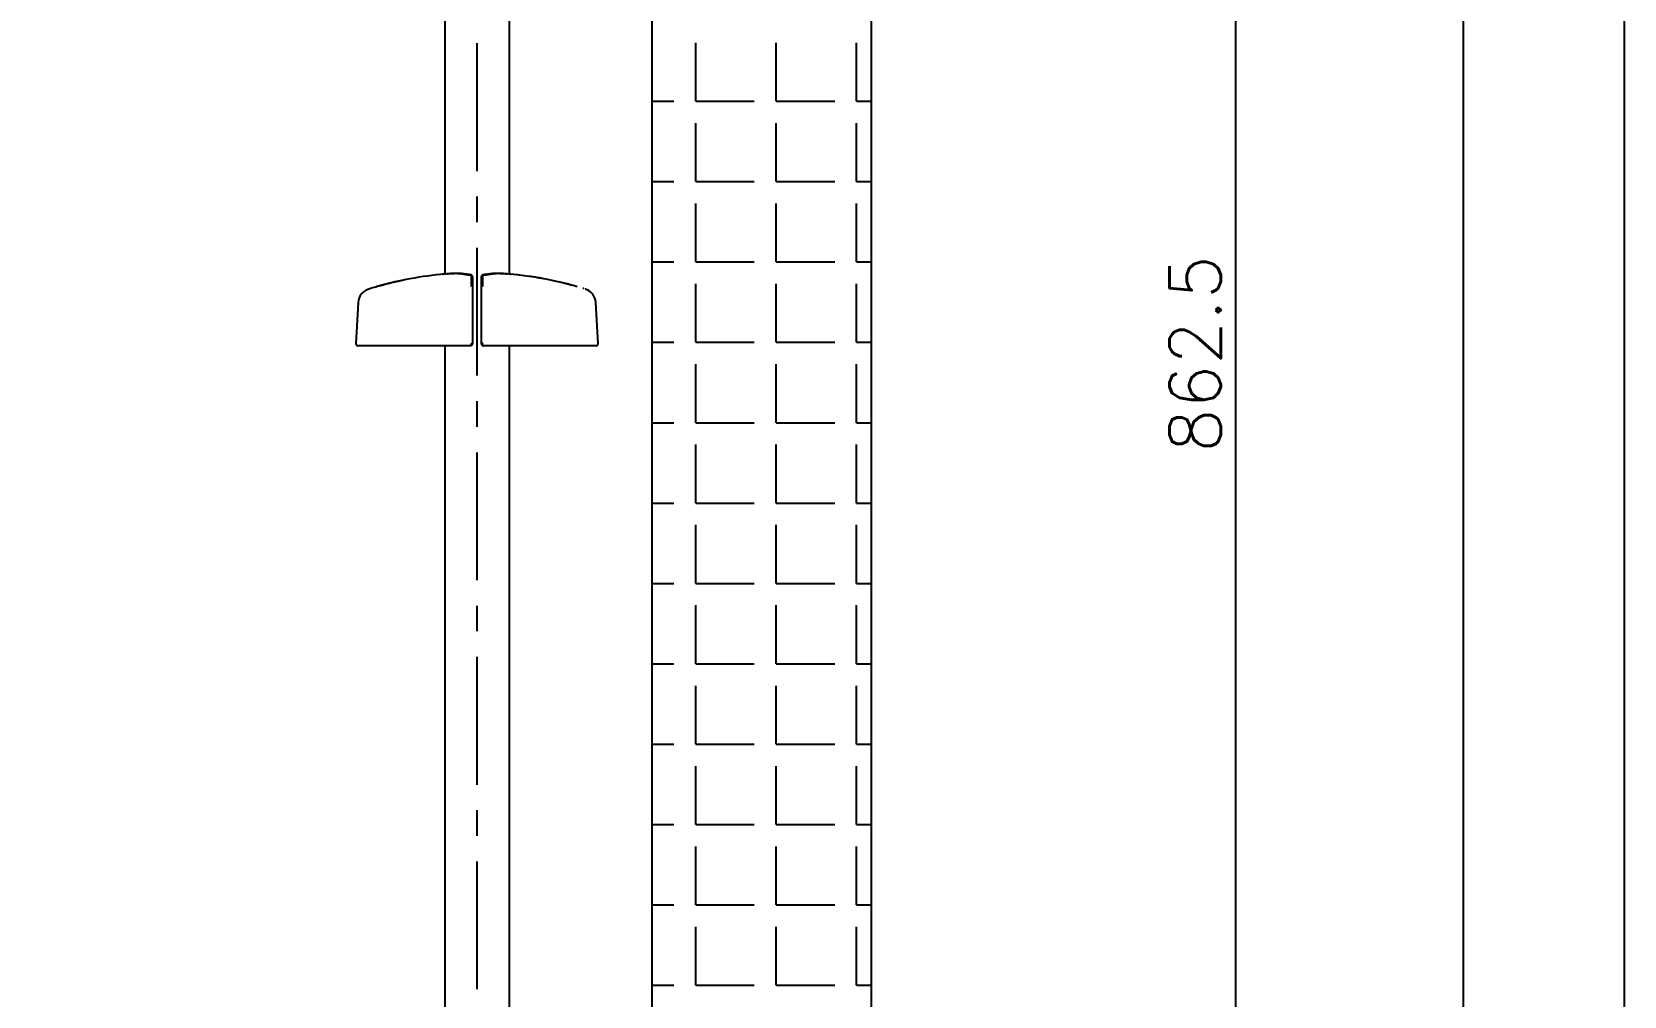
# Model space of a CAD drawing. Header units: millimetres. Extents: x 5066 to 5486, y -1867 to -1273.
# Drawn here: x 5377.4 to 5486.4, y -1691.2 to -1625.2 of the extents above; entities that cross this region are included whole.
import ezdxf

# ---------------------------------------------------------------- set-up
doc = ezdxf.new("R2010")
doc.units = ezdxf.units.MM
doc.header["$LTSCALE"] = 7
doc.header["$MEASUREMENT"] = 0
doc.linetypes.add('CENTER', pattern=[2, 1.25, -0.25, 0.25, -0.25])
doc.layers.get('0').update_dxf_attribs({"color": 2, "linetype": 'CONTINUOUS'})
for name, color, linetype in [('CL', 1, 'CENTER'), ('D', 2, 'CONTINUOUS'), ('DWG', 7, 'CONTINUOUS'), ('HT', 3, 'CONTINUOUS')]:
    doc.layers.add(name, color=color, linetype=linetype)
doc.styles.add('GHS', font='romans', dxfattribs={"bigfont": 'ghs'})

msp = doc.modelspace()

# ---------------------------------------------------------------- linework, layer by layer
at = {"color": 4}
msp.add_line((5475.44, -1853.01), (5475.44, -1304.01), dxfattribs=at)
at = {"layer": 'CL', "color": 1, "linetype": 'CENTER'}
msp.add_line((5407.91, -1527.94), (5407.91, -1726.34), dxfattribs=at)
at = {"layer": 'D'}
msp.add_line((5459.83, -1556.64), (5459.83, -1728.18), dxfattribs=at)
msp.add_lwpolyline([(5066.44, -1273.01), (5486.44, -1273.01), (5486.44, -1867.01), (5066.44, -1867.01)], close=True, dxfattribs=at)
at = {"layer": 'DWG'}
for p, q in [((5405.71, -1609.98), (5405.71, -1641.74)), ((5410.11, -1615.28), (5410.11, -1641.74)), ((5407.61, -1641.95), (5407.61, -1642.6)), ((5407.61, -1642.6), (5407.61, -1646.5)), ((5408.21, -1641.95), (5408.21, -1642.6)), ((5408.21, -1642.6), (5408.21, -1646.5)), ((5399.78, -1643.68), (5399.63, -1646.49)), ((5416.2, -1646.49), (5416.05, -1643.68)), ((5401.33, -1646.64), (5399.77, -1646.64)), ((5407.47, -1646.64), (5401.33, -1646.64)), ((5405.71, -1646.64), (5405.71, -1710.91)), ((5407.51, -1646.5), (5407.61, -1646.5)), ((5407.61, -1646.5), (5407.61, -1646.5)), ((5408.31, -1646.5), (5408.21, -1646.5)), ((5408.21, -1646.5), (5408.21, -1646.5)), ((5414.49, -1646.64), (5408.35, -1646.64)), ((5410.11, -1646.64), (5410.11, -1710.8)), ((5416.06, -1646.64), (5414.49, -1646.64))]:
    msp.add_line(p, q, dxfattribs=at)
for centre, radius, start, end in [((5408.04, -1667.12), 25.49, 105.0395, 107.0959), ((5408.03, -1667.09), 25.47, 103.7543, 105.7301), ((5408.07, -1667.34), 25.71, 101.4671, 105.5526), ((5408, -1667.02), 25.39, 101.4444, 105.5827), ((5407.81, -1666.24), 24.58, 104.504, 105.0393), ((5407.91, -1666.63), 24.99, 93.5738, 94.7335), ((5407.91, -1666.7), 25.06, 85.2705, 86.4244), ((5407.92, -1666.59), 24.95, 78.5676, 84.9511), ((5407.71, -1667.51), 25.89, 74.8059, 78.5218), ((5407.81, -1667.06), 25.43, 74.7696, 78.553), ((5407.79, -1667.12), 25.49, 74.2698, 76.3039), ((5408.02, -1666.24), 24.58, 74.9607, 75.4959), ((5400.78, -1643.73), 1, 103.0333, 176.9097), ((5415.05, -1643.73), 1, 3, 72.605), ((5399.77, -1646.5), 0.14, 177, 270), ((5407.47, -1646.5), 0.138, 269.7587, 300.5418), ((5407.47, -1646.5), 0.139, 309.9244, 329.8093), ((5407.47, -1646.5), 0.14, 329.7746, 0.0004), ((5408.35, -1646.5), 0.14, 179.9996, 210.2231), ((5408.35, -1646.5), 0.141, 210.3061, 229.9561), ((5416.06, -1646.5), 0.14, 270, 3)]:
    msp.add_arc(centre, radius, start, end, dxfattribs=at)
at = {"layer": 'DWG', "extrusion": (0, 0, -1)}
for centre, major_axis, ratio, start_param, end_param in [((5407.43, -1641.88), (0.009, 0.0996), 0.203824, 5.717551, 6.28333), ((5407.51, -1641.95), (-0.1, 0), 0.776665, 1.541696, 3.141593), ((5408.31, -1641.95), (0.1, 0), 0.776707, 3.141593, 4.741405), ((5408.39, -1641.88), (-0.009, 0.0996), 0.203822, 6.283065, 6.848744)]:
    msp.add_ellipse(centre, major_axis=major_axis, ratio=ratio, start_param=start_param, end_param=end_param, dxfattribs=at)
at = {"layer": 'DWG'}
for points in [[(5401.12, -1642.58), (5401.07, -1642.6), (5401.04, -1642.6), (5401.04, -1642.6)], [(5406.35, -1641.69), (5404.69, -1641.79), (5403.13, -1642.06), (5401.65, -1642.44)], [(5402.16, -1642.31), (5402.1, -1642.33), (5402.03, -1642.34), (5401.97, -1642.36)], [(5405.58, -1641.75), (5405.57, -1641.75), (5405.58, -1641.75), (5405.63, -1641.75)], [(5405.84, -1641.73), (5405.97, -1641.72), (5406.14, -1641.7), (5406.35, -1641.69)], [(5406.35, -1641.69), (5406.65, -1641.67), (5407.02, -1641.75), (5407.43, -1641.8)], [(5407.51, -1641.87), (5407.51, -1642.05), (5407.51, -1642.31), (5407.51, -1642.59)], [(5408.31, -1642.59), (5408.31, -1642.31), (5408.31, -1642.05), (5408.31, -1641.87)], [(5408.39, -1641.8), (5408.8, -1641.75), (5409.18, -1641.67), (5409.48, -1641.69)], [(5414.17, -1642.44), (5412.69, -1642.06), (5411.13, -1641.79), (5409.48, -1641.69)], [(5409.48, -1641.69), (5409.68, -1641.7), (5409.85, -1641.72), (5409.98, -1641.73)], [(5410.2, -1641.75), (5410.24, -1641.75), (5410.25, -1641.75), (5410.24, -1641.75)], [(5414.56, -1642.54), (5414.44, -1642.51), (5414.31, -1642.47), (5414.17, -1642.44)], [(5414.78, -1642.6), (5414.78, -1642.6), (5414.75, -1642.6), (5414.7, -1642.58)], [(5415.26, -1642.75), (5415.24, -1642.74), (5415.2, -1642.73), (5415.17, -1642.72)]]:
    msp.add_open_spline(points, degree=3, dxfattribs=at)
for points, degree, knots in [([(5405.71, -1641.74), (5405.71, -1641.74), (5405.69, -1641.74), (5405.68, -1641.74), (5405.67, -1641.74), (5405.65, -1641.74), (5405.64, -1641.74), (5405.63, -1641.75), (5405.62, -1641.75), (5405.62, -1641.75), (5405.61, -1641.75), (5405.6, -1641.75), (5405.6, -1641.75), (5405.59, -1641.75), (5405.59, -1641.75), (5405.58, -1641.75)], 1, [0.15215, 0.15215, 0.222233, 0.444466, 0.6667, 0.888933, 1.111166, 1.333399, 1.555633, 1.777866, 2.000099, 2.222332, 2.444565, 2.666799, 2.889032, 3.111265, 3.333498, 3.333498]), ([(5405.59, -1641.75), (5405.59, -1641.75), (5405.58, -1641.75), (5405.58, -1641.75), (5405.58, -1641.75)], 1, [1.2528212, 1.2528212, 1.4257461, 1.6389967, 1.8522473, 1.9450448, 1.9450448]), ([(5407.44, -1641.78), (5407.4, -1641.78), (5407.36, -1641.77), (5407.31, -1641.77), (5407.27, -1641.76), (5407.23, -1641.76), (5407.19, -1641.75), (5407.14, -1641.75), (5407.1, -1641.74), (5407.06, -1641.74), (5407.02, -1641.73), (5406.98, -1641.73), (5406.94, -1641.72), (5406.9, -1641.72), (5406.86, -1641.71), (5406.82, -1641.71), (5406.78, -1641.71), (5406.74, -1641.7), (5406.7, -1641.7), (5406.66, -1641.69), (5406.62, -1641.69), (5406.58, -1641.69), (5406.54, -1641.69), (5406.5, -1641.69), (5406.46, -1641.69), (5406.42, -1641.69), (5406.38, -1641.69), (5406.35, -1641.69)], 1, [0, 0, 0.221768, 0.443536, 0.665303, 0.887071, 1.108839, 1.330607, 1.552374, 1.774142, 1.99591, 2.217678, 2.439445, 2.661213, 2.882981, 3.104749, 3.326516, 3.563977, 3.801438, 4.038899, 4.276361, 4.513822, 4.751283, 4.988744, 5.226205, 5.463666, 5.701127, 5.938588, 6.176049, 6.176049]), ([(5407.43, -1641.8), (5407.44, -1641.8), (5407.45, -1641.8), (5407.46, -1641.8), (5407.47, -1641.8), (5407.47, -1641.81), (5407.48, -1641.81), (5407.49, -1641.82), (5407.49, -1641.82), (5407.5, -1641.83), (5407.5, -1641.84), (5407.51, -1641.85), (5407.51, -1641.86), (5407.51, -1641.86), (5407.51, -1641.86), (5407.51, -1641.87)], 3, [0, 0, 0, 0, 0.19412, 0.19412, 0.19412, 0.392939, 0.392939, 0.392939, 0.611861, 0.611861, 0.611861, 0.870696, 0.870696, 0.870696, 1, 1, 1, 1]), ([(5407.61, -1641.95), (5407.61, -1641.93), (5407.61, -1641.92), (5407.61, -1641.91), (5407.6, -1641.9), (5407.6, -1641.89), (5407.6, -1641.88), (5407.59, -1641.87), (5407.59, -1641.86), (5407.58, -1641.85), (5407.57, -1641.84), (5407.56, -1641.83), (5407.56, -1641.83), (5407.55, -1641.82), (5407.54, -1641.81), (5407.53, -1641.81), (5407.52, -1641.8), (5407.51, -1641.8), (5407.5, -1641.79), (5407.48, -1641.79), (5407.47, -1641.79), (5407.46, -1641.78), (5407.45, -1641.78), (5407.44, -1641.78)], 1, [0, 0, 0.062676, 0.125351, 0.188027, 0.250702, 0.313378, 0.375506, 0.437634, 0.499763, 0.561891, 0.624019, 0.683544, 0.743069, 0.802593, 0.862118, 0.921643, 0.984002, 1.046362, 1.108721, 1.171081, 1.233441, 1.287187, 1.340934, 1.394681, 1.394681]), ([(5408.38, -1641.78), (5408.37, -1641.78), (5408.36, -1641.78), (5408.34, -1641.79), (5408.33, -1641.79), (5408.32, -1641.79), (5408.31, -1641.8), (5408.3, -1641.8), (5408.29, -1641.81), (5408.28, -1641.82), (5408.27, -1641.82), (5408.26, -1641.83), (5408.25, -1641.84), (5408.24, -1641.85), (5408.24, -1641.86), (5408.23, -1641.87), (5408.23, -1641.88), (5408.22, -1641.89), (5408.22, -1641.9), (5408.22, -1641.91), (5408.21, -1641.92), (5408.21, -1641.93), (5408.21, -1641.95)], 1, [0, 0, 0.063579, 0.127158, 0.190736, 0.254315, 0.317894, 0.382618, 0.447342, 0.512067, 0.576791, 0.641515, 0.70733, 0.773144, 0.838959, 0.904773, 0.970588, 1.030112, 1.089636, 1.14916, 1.208684, 1.268208, 1.331288, 1.394368, 1.394368]), ([(5408.31, -1641.87), (5408.31, -1641.86), (5408.32, -1641.85), (5408.32, -1641.83), (5408.33, -1641.83), (5408.33, -1641.82), (5408.34, -1641.81), (5408.35, -1641.81), (5408.36, -1641.81), (5408.36, -1641.8), (5408.37, -1641.8), (5408.37, -1641.8), (5408.37, -1641.8), (5408.38, -1641.8), (5408.39, -1641.8), (5408.39, -1641.8)], 3, [0, 0, 0, 0, 0.345678, 0.345678, 0.345678, 0.600013, 0.600013, 0.600013, 0.793196, 0.793196, 0.793196, 0.847014, 0.847014, 0.847014, 1, 1, 1, 1]), ([(5409.48, -1641.69), (5409.44, -1641.69), (5409.41, -1641.69), (5409.38, -1641.69), (5409.34, -1641.69), (5409.31, -1641.69), (5409.27, -1641.69), (5409.24, -1641.69), (5409.2, -1641.69), (5409.16, -1641.69), (5409.13, -1641.7), (5409.09, -1641.7), (5409.05, -1641.7), (5409.02, -1641.71), (5408.98, -1641.71), (5408.94, -1641.72), (5408.89, -1641.72), (5408.85, -1641.73), (5408.8, -1641.73), (5408.76, -1641.74), (5408.71, -1641.74), (5408.66, -1641.75), (5408.62, -1641.76), (5408.57, -1641.76), (5408.52, -1641.77), (5408.48, -1641.77), (5408.43, -1641.78), (5408.38, -1641.78)], 1, [0, 0, 0.213277, 0.426554, 0.63983, 0.853107, 1.066384, 1.279661, 1.492938, 1.706214, 1.919491, 2.132768, 2.346045, 2.559322, 2.772598, 2.985875, 3.23129, 3.476705, 3.72212, 3.967535, 4.21295, 4.458365, 4.70378, 4.949194, 5.194609, 5.440024, 5.685439, 5.930854, 6.176269, 6.176269]), ([(5410.24, -1641.75), (5410.24, -1641.75), (5410.23, -1641.75), (5410.23, -1641.75), (5410.22, -1641.75), (5410.21, -1641.75), (5410.21, -1641.75), (5410.2, -1641.75), (5410.19, -1641.75), (5410.17, -1641.74), (5410.16, -1641.74), (5410.15, -1641.74), (5410.14, -1641.74), (5410.12, -1641.74), (5410.11, -1641.74)], 1, [0, 0, 0.233917, 0.467833, 0.70175, 0.935666, 1.169583, 1.403499, 1.637416, 1.871332, 2.105249, 2.339166, 2.573082, 2.806999, 3.040915, 3.197315, 3.197315]), ([(5410.24, -1641.75), (5410.24, -1641.75), (5410.24, -1641.75), (5410.24, -1641.75), (5410.23, -1641.75)], 1, [1.331034, 1.331034, 1.4776477, 1.6421114, 1.8065751, 1.9858632, 1.9858632]), ([(5415.35, -1642.77), (5415.35, -1642.77), (5415.35, -1642.77), (5415.35, -1642.77), (5415.34, -1642.77), (5415.33, -1642.77)], 3, [-0.016196, -0.016196, -0.016196, -0.016196, 0, 0, 1.402062, 1.402062, 1.402062, 1.402062]), ([(5407.51, -1646.5), (5407.51, -1646.51), (5407.51, -1646.53), (5407.51, -1646.54), (5407.51, -1646.55), (5407.51, -1646.56), (5407.5, -1646.57), (5407.5, -1646.58), (5407.5, -1646.59), (5407.5, -1646.6), (5407.49, -1646.62), (5407.49, -1646.63), (5407.48, -1646.63), (5407.48, -1646.64), (5407.48, -1646.64), (5407.47, -1646.64), (5407.47, -1646.64), (5407.47, -1646.64), (5407.47, -1646.64)], 3, [0, 0, 0, 0, 0.16325, 0.16325, 0.16325, 0.31678, 0.31678, 0.31678, 0.517495, 0.517495, 0.517495, 0.774175, 0.774175, 0.774175, 0.995181, 0.995181, 0.995181, 1, 1, 1, 1]), ([(5408.28, -1646.62), (5408.29, -1646.63), (5408.3, -1646.63), (5408.31, -1646.64), (5408.32, -1646.64), (5408.33, -1646.64), (5408.34, -1646.64), (5408.34, -1646.64), (5408.35, -1646.64)], 1, [0, 0, 0.0591659, 0.1183317, 0.1774976, 0.2366635, 0.2736494, 0.3106354, 0.3480651, 0.3854948, 0.3854948]), ([(5408.35, -1646.64), (5408.35, -1646.64), (5408.35, -1646.64), (5408.35, -1646.64), (5408.35, -1646.64), (5408.34, -1646.64), (5408.34, -1646.63), (5408.33, -1646.63), (5408.33, -1646.62), (5408.33, -1646.6), (5408.32, -1646.59), (5408.32, -1646.58), (5408.32, -1646.57), (5408.32, -1646.56), (5408.32, -1646.55), (5408.32, -1646.54), (5408.31, -1646.53), (5408.31, -1646.51), (5408.31, -1646.5)], 3, [0, 0, 0, 0, 0.004819, 0.004819, 0.004819, 0.225809, 0.225809, 0.225809, 0.482484, 0.482484, 0.482484, 0.683204, 0.683204, 0.683204, 0.836743, 0.836743, 0.836743, 1, 1, 1, 1])]:
    msp.add_open_spline(points, degree=degree, knots=knots, dxfattribs=at)
at = {"layer": 'HT', "ltscale": 0.5}
for p, q in [((5419.91, -1830.38), (5419.91, -1480.38)), ((5434.91, -1836.78), (5434.91, -1480.38)), ((5422.9, -1629.91), (5422.9, -1625.91)), ((5428.4, -1629.91), (5428.4, -1625.91)), ((5433.9, -1629.91), (5433.9, -1625.91)), ((5419.91, -1629.91), (5421.4, -1629.91)), ((5422.9, -1629.91), (5426.9, -1629.91)), ((5428.4, -1629.91), (5432.4, -1629.91)), ((5433.9, -1629.91), (5434.91, -1629.91)), ((5422.9, -1635.41), (5422.9, -1631.41)), ((5428.4, -1635.41), (5428.4, -1631.41)), ((5433.9, -1635.41), (5433.9, -1631.41)), ((5419.91, -1635.41), (5421.4, -1635.41)), ((5422.9, -1635.41), (5426.9, -1635.41)), ((5428.4, -1635.41), (5432.4, -1635.41)), ((5433.9, -1635.41), (5434.91, -1635.41)), ((5422.9, -1640.91), (5422.9, -1636.91)), ((5428.4, -1640.91), (5428.4, -1636.91)), ((5433.9, -1640.91), (5433.9, -1636.91)), ((5419.91, -1640.91), (5421.4, -1640.91)), ((5422.9, -1640.91), (5426.9, -1640.91)), ((5428.4, -1640.91), (5432.4, -1640.91)), ((5433.9, -1640.91), (5434.91, -1640.91)), ((5422.9, -1646.41), (5422.9, -1642.41)), ((5428.4, -1646.41), (5428.4, -1642.41)), ((5433.9, -1646.41), (5433.9, -1642.41)), ((5419.91, -1646.41), (5421.4, -1646.41)), ((5422.9, -1646.41), (5426.9, -1646.41)), ((5428.4, -1646.41), (5432.4, -1646.41)), ((5433.9, -1646.41), (5434.91, -1646.41)), ((5422.9, -1651.91), (5422.9, -1647.91)), ((5428.4, -1651.91), (5428.4, -1647.91)), ((5433.9, -1651.91), (5433.9, -1647.91)), ((5419.91, -1651.91), (5421.4, -1651.91)), ((5422.9, -1651.91), (5426.9, -1651.91)), ((5428.4, -1651.91), (5432.4, -1651.91)), ((5433.9, -1651.91), (5434.91, -1651.91)), ((5422.9, -1657.41), (5422.9, -1653.41)), ((5428.4, -1657.41), (5428.4, -1653.41)), ((5433.9, -1657.41), (5433.9, -1653.41)), ((5419.91, -1657.41), (5421.4, -1657.41)), ((5422.9, -1657.41), (5426.9, -1657.41)), ((5428.4, -1657.41), (5432.4, -1657.41)), ((5433.9, -1657.41), (5434.91, -1657.41)), ((5422.9, -1662.91), (5422.9, -1658.91)), ((5428.4, -1662.91), (5428.4, -1658.91)), ((5433.9, -1662.91), (5433.9, -1658.91)), ((5419.91, -1662.91), (5421.4, -1662.91)), ((5422.9, -1662.91), (5426.9, -1662.91)), ((5428.4, -1662.91), (5432.4, -1662.91)), ((5433.9, -1662.91), (5434.91, -1662.91)), ((5422.9, -1668.41), (5422.9, -1664.41)), ((5428.4, -1668.41), (5428.4, -1664.41)), ((5433.9, -1668.41), (5433.9, -1664.41)), ((5419.91, -1668.41), (5421.4, -1668.41)), ((5422.9, -1668.41), (5426.9, -1668.41)), ((5428.4, -1668.41), (5432.4, -1668.41)), ((5433.9, -1668.41), (5434.91, -1668.41)), ((5422.9, -1673.91), (5422.9, -1669.91)), ((5428.4, -1673.91), (5428.4, -1669.91)), ((5433.9, -1673.91), (5433.9, -1669.91)), ((5419.91, -1673.91), (5421.4, -1673.91)), ((5422.9, -1673.91), (5426.9, -1673.91)), ((5428.4, -1673.91), (5432.4, -1673.91)), ((5433.9, -1673.91), (5434.91, -1673.91)), ((5422.9, -1679.41), (5422.9, -1675.41)), ((5428.4, -1679.41), (5428.4, -1675.41)), ((5433.9, -1679.41), (5433.9, -1675.41)), ((5419.91, -1679.41), (5421.4, -1679.41)), ((5422.9, -1679.41), (5426.9, -1679.41)), ((5428.4, -1679.41), (5432.4, -1679.41)), ((5433.9, -1679.41), (5434.91, -1679.41)), ((5422.9, -1684.91), (5422.9, -1680.91)), ((5428.4, -1684.91), (5428.4, -1680.91)), ((5433.9, -1684.91), (5433.9, -1680.91)), ((5419.91, -1684.91), (5421.4, -1684.91)), ((5422.9, -1684.91), (5426.9, -1684.91)), ((5428.4, -1684.91), (5432.4, -1684.91)), ((5433.9, -1684.91), (5434.91, -1684.91)), ((5422.9, -1690.41), (5422.9, -1686.41)), ((5428.4, -1690.41), (5428.4, -1686.41)), ((5433.9, -1690.41), (5433.9, -1686.41)), ((5419.91, -1690.41), (5421.4, -1690.41)), ((5422.9, -1690.41), (5426.9, -1690.41)), ((5428.4, -1690.41), (5432.4, -1690.41)), ((5433.9, -1690.41), (5434.91, -1690.41))]:
    msp.add_line(p, q, dxfattribs=at)

# ---------------------------------------------------------------- texts
at = {"layer": 'D', "insert": (5457.08, -1647.2), "char_height": 3.5, "attachment_point": 5, "rotation": 90, "style": 'GHS'}
msp.add_mtext('862.5', dxfattribs=at)

doc.saveas('drawing.dxf')
